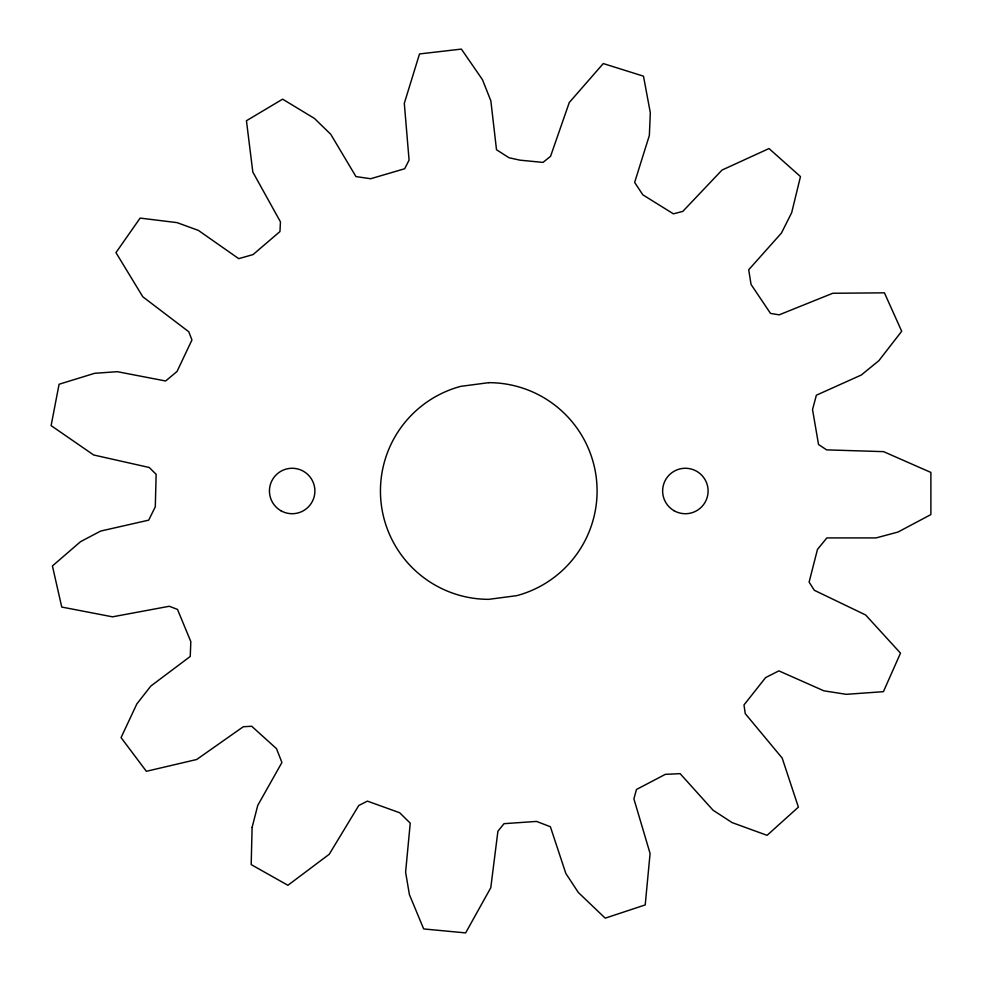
<?xml version="1.0" encoding="UTF-8"?>
<svg xmlns="http://www.w3.org/2000/svg" width="982" height="982" viewBox="0 0 982 982"><rect width="100%" height="100%" fill="white"/><g stroke="black" fill="none" stroke-linecap="round" stroke-linejoin="round"><path stroke-width="1.47" d="M252.104 827.421L251.183 864.602L287.898 885.285L329.24 854.266L358.749 805.522L367.391 801.128L399.662 812.74L410.243 823.174L405.603 872.176L409.396 894.59L423.684 928.935L465.64 932.9L490.779 887.74L497.911 831.226L504.024 823.677L536.503 821.418L550.374 826.721L565.841 873.464L578.312 892.454L605.207 918.158L645.211 904.925L650.084 853.468L633.893 798.845L636.459 789.491L665.293 774.368L680.121 773.644L713.067 810.224L732.13 822.609L767.077 835.338L798.391 807.13L782.175 758.055L745.264 713.656L743.988 704.953L765.604 677.592L778.861 670.866L823.861 690.812L846.324 694.323L883.419 691.672L900.494 653.153L865.645 614.977L814.311 590.28L809.107 582.093L817.466 549.429L826.856 537.915L876.079 537.915L898.039 532.035L930.887 514.58L930.887 472.44L883.567 451.646L826.623 449.866L818.534 444.502L812.531 409.555L816.373 395.206L861.275 375.026L878.89 360.664L901.697 331.265L884.426 292.832L832.736 293.274L779.18 314.841L770.502 313.405L751.058 284.449L748.701 269.78L781.451 233.029L791.664 212.713L800.477 176.576L769.016 148.552L722.016 170.058L682.809 211.388L673.419 213.843L642.817 194.817L634.642 182.406L649.36 135.43L650.317 112.721L643.48 76.166L603.267 63.56L569.278 102.509L550.558 156.31L543.009 162.411L520.043 160.176L509.032 157.758L496.511 149.755L490.853 100.851L482.493 79.726L461.38 49.1L419.51 53.949L404.302 103.343L409.077 160.115L404.67 168.757L370.644 178.736L355.95 176.576L330.75 134.288L314.449 118.441L282.632 99.157L246.445 120.737L252.816 172.034L280.447 221.858L279.968 231.543L253.025 254.596L238.736 258.647L198.401 230.414L177.055 222.632L140.131 218.09L115.962 252.62L142.807 296.785L188.753 331.744L191.956 339.944L177.042 371.466L165.651 380.991L117.312 371.687L94.64 373.307L59.08 384.244L51.113 425.623L93.658 454.985L149.239 467.493L156.15 474.306L155.291 506.847L148.687 520.153L100.68 531.053L80.573 541.659L52.414 565.951L61.743 607.048L112.5 616.831L169.272 606.275L177.496 609.405L190.827 641.627L190.238 656.467L150.86 686.025L136.842 703.922L121.056 737.592L146.355 771.3L196.682 759.503L243.29 726.741L251.723 726.263L276.507 748.677L281.92 762.511L257.75 805.4L252.104 827.421M488.766 382.661L460.73 386.356A108.339 108.339 0 0 0 488.766 599.339L516.802 595.644A108.339 108.339 0 0 0 488.766 382.661M280.803 510.677A22.733 22.733 0 0 0 314.891 491A22.733 22.733 0 0 0 280.803 471.311A22.733 22.733 0 0 0 280.803 510.677M673.996 510.677A22.733 22.733 0 0 0 708.096 491A22.733 22.733 0 0 0 673.996 471.311A22.733 22.733 0 0 0 673.996 510.677"/></g></svg>
